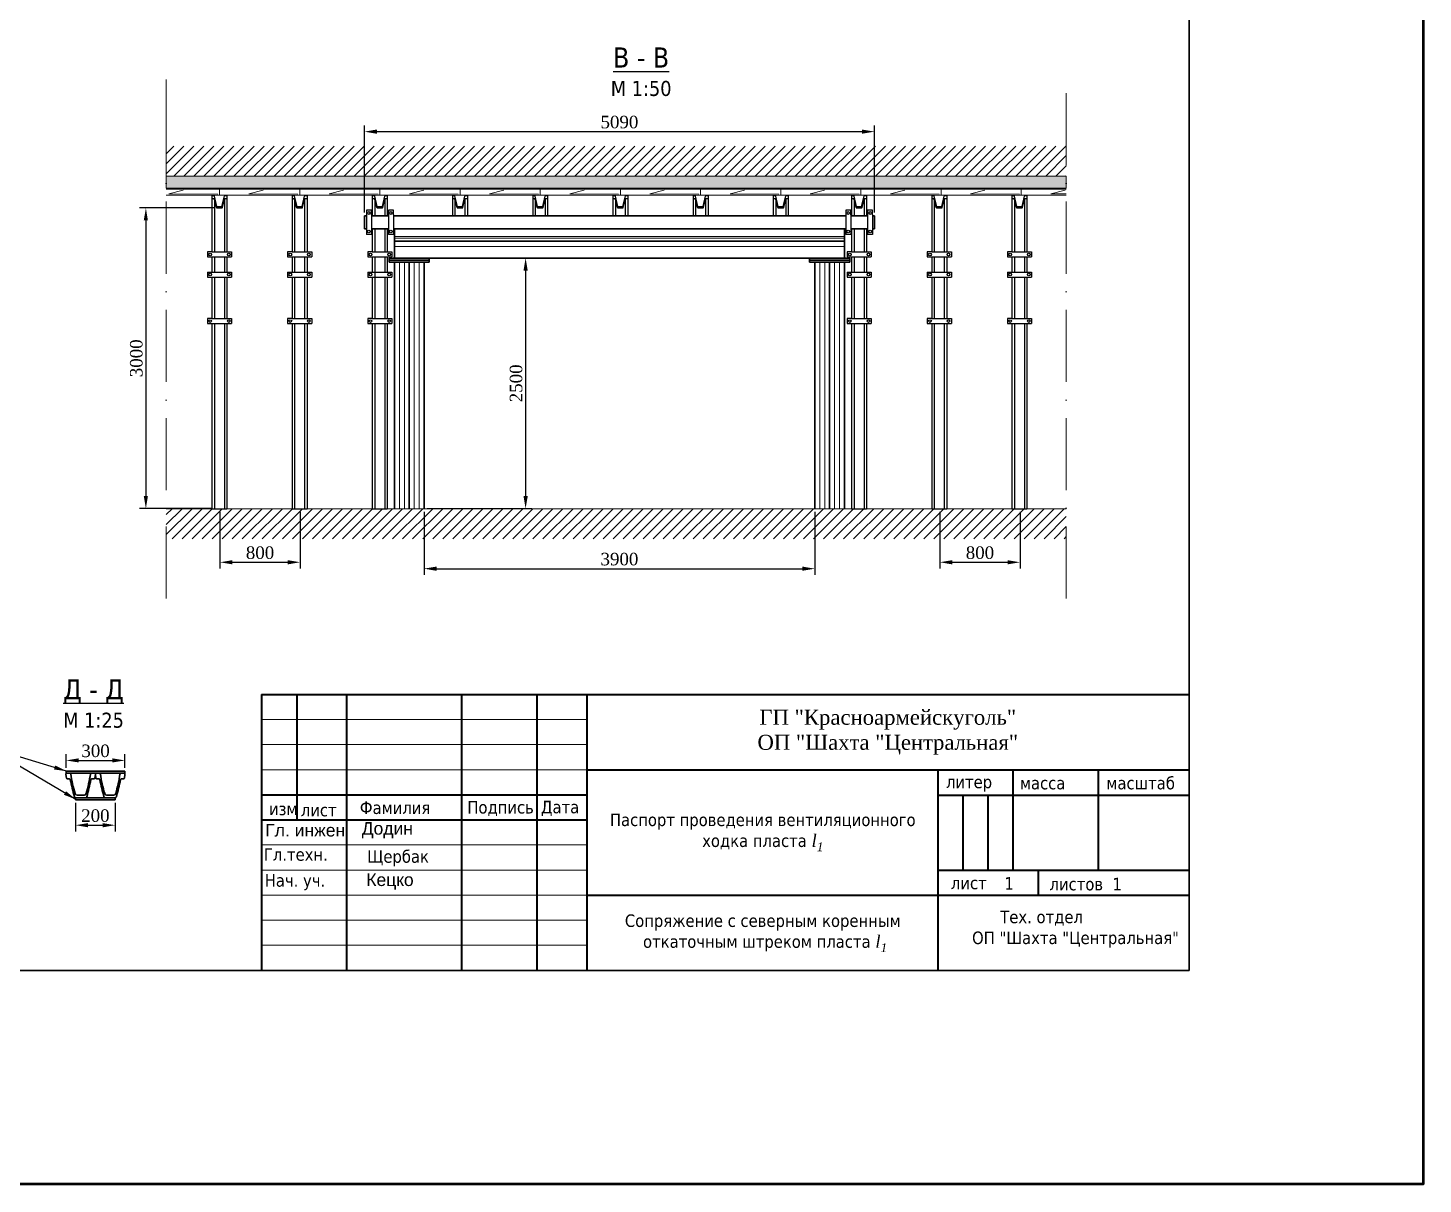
# Model space of a CAD drawing. Header units: millimetres. Extents: x -46762 to 217101, y -107409 to 31524.
# Drawn here: x 114280 to 128201, y -97237 to -85703 of the extents above; entities that cross this region are included whole.
import ezdxf

# ---------------------------------------------------------------- set-up
doc = ezdxf.new("R2010")
doc.units = ezdxf.units.MM
doc.linetypes.add('ACAD_ISO10W100', pattern=[18, 12, -3, 0, -3])
doc.styles.get("Standard").update_dxf_attribs({"font": 'TIMES.TTF'})
doc.dimstyles.new('ISO-25', dxfattribs={"dimscale": 50, "dimtxt": 2.5, "dimasz": 2.5, "dimexe": 1.25, "dimexo": 0.625, "dimtad": 1, "dimdec": 0, "dimtxsty": 'Standard', "dimcen": 2.5, "dimadec": 0, "dimazin": 0, "dimtfac": 1, "dimtdec": 0, "dimtmove": 0, "dimatfit": 3, "dimfxl": 1, "dimarcsym": 0})
pattern_1 = [(45, (36097.01, -33821.17), (-50, 50), [])]

# ---------------------------------------------------------------- blocks, each defined once
blk = doc.blocks.new('*D369')
at = {"color": 0, "lineweight": -2}
for p, q in [((118232, -90531), (118232, -91160)), ((122132, -90531), (122132, -91160)), ((118357, -91098), (122007, -91098))]:
    blk.add_line(p, q, dxfattribs=at)
at = {"color": 0, "lineweight": 0}
for points in [[(118357, -91077), (118357, -91119), (118232, -91098)], [(122007, -91077), (122007, -91119), (122132, -91098)]]:
    blk.add_solid(points, dxfattribs=at)
at = {"layer": 'Defpoints', "color": 0, "lineweight": 0}
for p in [(118232, -90499), (122132, -90499), (122132, -91098)]:
    blk.add_point(p, dxfattribs=at)
at = {"color": 0, "lineweight": 0, "insert": (120182, -91003), "char_height": 125, "attachment_point": 5}
blk.add_mtext('3900', dxfattribs=at)
blk = doc.blocks.new('*D370')
at = {"color": 0, "lineweight": -2}
for p, q in [((117637, -87546), (117637, -86676)), ((122727, -87546), (122727, -86676)), ((117762, -86738), (122602, -86738))]:
    blk.add_line(p, q, dxfattribs=at)
at = {"color": 0, "lineweight": 0}
for points in [[(117762, -86717), (117762, -86759), (117637, -86738)], [(122602, -86717), (122602, -86759), (122727, -86738)]]:
    blk.add_solid(points, dxfattribs=at)
at = {"layer": 'Defpoints', "color": 0, "lineweight": 0}
for p in [(122727, -86738), (117637, -87577), (122727, -87577)]:
    blk.add_point(p, dxfattribs=at)
at = {"color": 0, "lineweight": 0, "insert": (120182, -86643), "char_height": 125, "attachment_point": 5}
blk.add_mtext('5090', dxfattribs=at)
blk = doc.blocks.new('*D371')
at = {"color": 0, "lineweight": -2}
for p, q in [((118316, -87999), (119309, -87999)), ((119246, -88124), (119246, -90374)), ((118263, -90499), (119309, -90499))]:
    blk.add_line(p, q, dxfattribs=at)
at = {"color": 0, "lineweight": 0}
for points in [[(119225, -88124), (119267, -88124), (119246, -87999)], [(119225, -90374), (119267, -90374), (119246, -90499)]]:
    blk.add_solid(points, dxfattribs=at)
at = {"layer": 'Defpoints', "color": 0, "lineweight": 0}
for p in [(118285, -87999), (118232, -90499), (119246, -90499)]:
    blk.add_point(p, dxfattribs=at)
at = {"color": 0, "lineweight": 0, "insert": (119151, -89249), "char_height": 125, "attachment_point": 5, "rotation": 90}
blk.add_mtext('2500', dxfattribs=at)
blk = doc.blocks.new('*D372')
at = {"color": 0, "lineweight": -2}
for p, q in [((116136, -87499), (115394, -87499)), ((115457, -87624), (115457, -90374)), ((116110, -90499), (115394, -90499))]:
    blk.add_line(p, q, dxfattribs=at)
at = {"color": 0, "lineweight": 0}
for points in [[(115436, -87624), (115477, -87624), (115457, -87499)], [(115436, -90374), (115477, -90374), (115457, -90499)]]:
    blk.add_solid(points, dxfattribs=at)
at = {"layer": 'Defpoints', "color": 0, "lineweight": 0}
for p in [(116167, -87499), (115457, -90499), (116141, -90499)]:
    blk.add_point(p, dxfattribs=at)
at = {"color": 0, "lineweight": 0, "insert": (115362, -88999), "char_height": 125, "attachment_point": 5, "rotation": 90}
blk.add_mtext('3000', dxfattribs=at)
blk = doc.blocks.new('*D362')
at = {"color": 0, "lineweight": -2}
for p, q in [((116196, -90531), (116196, -91096)), ((116996, -90531), (116996, -91096)), ((116321, -91034), (116871, -91034))]:
    blk.add_line(p, q, dxfattribs=at)
at = {"color": 0, "lineweight": 0}
for points in [[(116321, -91013), (116321, -91055), (116196, -91034)], [(116871, -91013), (116871, -91055), (116996, -91034)]]:
    blk.add_solid(points, dxfattribs=at)
at = {"layer": 'Defpoints', "color": 0, "lineweight": 0}
for p in [(116196, -90499), (116996, -90499), (116996, -91034)]:
    blk.add_point(p, dxfattribs=at)
at = {"color": 0, "lineweight": 0, "insert": (116596, -90939), "char_height": 125, "attachment_point": 5}
blk.add_mtext('800', dxfattribs=at)
blk = doc.blocks.new('*D363')
at = {"color": 0, "lineweight": -2}
for p, q in [((123379, -90531), (123379, -91096)), ((124179, -90531), (124179, -91096)), ((123504, -91034), (124054, -91034))]:
    blk.add_line(p, q, dxfattribs=at)
at = {"color": 0, "lineweight": 0}
for points in [[(123504, -91013), (123504, -91055), (123379, -91034)], [(124054, -91013), (124054, -91055), (124179, -91034)]]:
    blk.add_solid(points, dxfattribs=at)
at = {"layer": 'Defpoints', "color": 0, "lineweight": 0}
for p in [(123379, -90499), (124179, -90499), (124179, -91034)]:
    blk.add_point(p, dxfattribs=at)
at = {"color": 0, "lineweight": 0, "insert": (123779, -90939), "char_height": 125, "attachment_point": 5}
blk.add_mtext('800', dxfattribs=at)
blk = doc.blocks.new('*D384')
at = {"color": 0, "lineweight": -2}
for p, q in [((114661, -93085), (114661, -92948)), ((115248, -93085), (115248, -92948)), ((114786, -93011), (115123, -93011))]:
    blk.add_line(p, q, dxfattribs=at)
at = {"color": 0, "lineweight": 0}
for points in [[(114786, -92990), (114786, -93031), (114661, -93011)], [(115123, -92990), (115123, -93031), (115248, -93011)]]:
    blk.add_solid(points, dxfattribs=at)
at = {"layer": 'Defpoints', "color": 0, "lineweight": 0}
for p in [(114661, -93117), (115248, -93011), (115248, -93117)]:
    blk.add_point(p, dxfattribs=at)
at = {"color": 0, "lineweight": 0, "insert": (114955, -92916), "char_height": 125, "attachment_point": 5}
blk.add_mtext('300', dxfattribs=at)
blk = doc.blocks.new('*D385')
at = {"color": 0, "lineweight": -2}
for p, q in [((114756, -93434), (114756, -93720)), ((115151, -93434), (115151, -93720)), ((114881, -93657), (115026, -93657))]:
    blk.add_line(p, q, dxfattribs=at)
at = {"color": 0, "lineweight": 0}
for points in [[(114881, -93636), (114881, -93678), (114756, -93657)], [(115026, -93636), (115026, -93678), (115151, -93657)]]:
    blk.add_solid(points, dxfattribs=at)
at = {"layer": 'Defpoints', "color": 0, "lineweight": 0}
for p in [(114756, -93403), (115151, -93403), (115151, -93657)]:
    blk.add_point(p, dxfattribs=at)
at = {"color": 0, "lineweight": 0, "insert": (114953, -93562), "char_height": 125, "attachment_point": 5}
blk.add_mtext('200', dxfattribs=at)

msp = doc.modelspace()

# ---------------------------------------------------------------- hatches: boundary and pattern name
at = {"lineweight": 15}
h = msp.add_hatch(dxfattribs=at)
h.set_pattern_fill('JIS_WOOD', scale=100, style=0)
h.set_pattern_definition(pattern_1)
h.paths.add_polyline_path([(115660.14, -86882.4), (124640.69, -86882.4), (124640.69, -87182.4), (115660.14, -87182.4)])
h = msp.add_hatch(dxfattribs=at)
h.set_pattern_fill('GRAVEL', scale=10, style=0)
h.set_pattern_definition([(228.0128, (36279.893, -33567.17), (-2032.0017266, -2286.002809), [34.1721, -3383.05]), (184.9697, (36257.033, -33592.569), (3048.0049306, 253.9982075), [58.6405, -5805.4]), (132.5104, (36198.613, -33597.649), (2539.9981518, -2794.0027292), [41.3482, -4093.47]), (267.2737, (36099.553, -33661.149), (253.9988971, 5079.9983653), [53.4005, -5286.64]), (292.8337, (36097.013, -33714.489), (-1270.0036056, 3048.001733), [52.3634, -5183.98]), (357.2737, (36117.333, -33762.749), (-5079.9983653, 253.9988971), [53.4005, -5286.64]), (37.6942, (36170.6725, -33765.289), (-3302.0020861, -2539.9977357), [70.6194, -6991.31]), (72.2553, (36226.5525, -33722.109), (1778.00355655, 5588.0016206), [66.672, -6600.53]), (121.4296, (36246.873, -33658.609), (-2032.0005235, 3301.996116), [53.5813, -5304.55]), (175.2364, (36218.933, -33612.89), (2793.9978053, -253.9976163), [61.1713, -2997.39]), (222.3974, (36157.9725, -33607.809), (-3048.0000917, -2793.99636506), [79.1078, -7831.68]), (138.8141, (36351.013, -33663.69), (-1777.9988674, 1523.9976557), [27.0005, -2673.06]), (171.4692, (36330.693, -33645.909), (3301.9949596, -508.00128), [51.3682, -5085.46]), (225, (36279.9, -33638.29), (-5e-14, -253.99983), [35.9209, -323.289]), (203.1986, (36262.113, -33607.81), (1270.004283, 508.002227), [19.3441, -1915.06]), (291.8014, (36244.333, -33615.43), (-254.000178, 762.00049), [27.3566, -1340.48]), (30.9638, (36254.493, -33640.83), (761.999195, 508.000396), [44.432, -1436.63]), (161.5651, (36292.59, -33617.97), (508.00023, -253.99962), [32.1287, -771.09]), (16.3895, (36097.013, -33615.429), (2540.0014014, 761.998415), [45.0088, -4455.88]), (70.3462, (36140.193, -33602.73), (-1015.997169, -2793.9960489), [37.7599, -3738.22]), (293.1986, (36292.593, -33567.17), (-508.002227, 1270.004283), [38.688, -1895.72]), (343.6105, (36307.833, -33602.729), (-2540.0014014, 761.998415), [45.0088, -4455.88]), (339.444, (36097.013, -33772.91), (-1270.001576, 507.999384), [43.4035, -2126.77]), (294.7751, (36137.653, -33788.15), (-1269.9970404, 2793.9987026), [36.3672, -3600.36]), (66.8014, (36295.133, -33821.17), (508.002227, 1270.004283), [38.688, -1895.72]), (17.354, (36310.373, -33785.609), (-3302.0001782, -1015.9984676), [42.5783, -4215.24]), (69.444, (36170.673, -33821.17), (-507.999384, -1270.001576), [21.7018, -2148.48]), (101.3099, (36279.893, -33821.17), (-253.998746, 1015.996746), [12.9515, -1282.2]), (165.9638, (36277.35, -33808.47), (762.000535, -253.99956), [52.3634, -994.905]), (186.009, (36226.553, -33795.769), (2539.9962544, 253.9994069), [48.5267, -4804.14]), (303.6901, (36254.49, -33663.69), (-254.000087, 507.99951), [36.6324, -879.178]), (353.1572, (36274.813, -33694.169), (4318.0017857, -508.0022752), [63.9557, -6331.6]), (60.9454, (36338.313, -33701.79), (-1015.9976366, -1777.995761), [26.1508, -2588.94]), (90, (36351, -33678.93), (-254, 254), [15.24, -238.76]), (120.2564, (36221.473, -33788.15), (1015.9978467, -1777.9991032), [35.2867, -3493.39]), (48.0128, (36203.693, -33757.67), (2032.0017266, 2286.002809), [68.3443, -3348.88]), (0, (36249.4, -33706.87), (254, 254), [66.04, -187.96]), (325.3048, (36315.453, -33706.87), (-2539.995599, 1778.000169), [40.161, -3975.93]), (254.0546, (36348.473, -33729.73), (-254.000648, -1016.00242), [36.9829, -1812.17]), (207.646, (36338.313, -33765.289), (-4825.9983049, -2540.0015975), [60.2145, -5961.25]), (175.4261, (36284.973, -33793.229), (-3302.0007605, 253.9987711), [63.7029, -6306.58]), (175.4261, (36284.973, -33793.229), (-3302.0007605, 253.9987711), [63.7029, -6306.58])])
h.paths.add_polyline_path([(115660.14, -87302.4), (124640.69, -87302.4), (124640.69, -87182.4), (115660.14, -87182.4)])
h = msp.add_hatch(dxfattribs=at)
h.set_pattern_fill('JIS_WOOD', scale=100, style=0)
h.set_pattern_definition(pattern_1)
h.paths.add_polyline_path([(115660.14, -90799.31), (115660.14, -90499.31), (120182.2, -90499.31), (124640.69, -90499.31), (124640.69, -90799.31), (120182.2, -90799.31)])

# ---------------------------------------------------------------- linework, layer by layer
at = {"color": 7, "lineweight": 30}
for p, q in [((125867.66, -95107.32), (125867.66, -79523.9)), ((117657.58, -87577.31), (117637.32, -87577.31)), ((117637.32, -87577.31), (117637.32, -87707.31)), ((117876.27, -87577.31), (117707.58, -87577.31)), ((117937.32, -87577.31), (117926.27, -87577.31)), ((117937.32, -87577.31), (122132.2, -87577.31)), ((122439.94, -87577.31), (122132.2, -87577.31)), ((122658.63, -87577.31), (122489.94, -87577.31)), ((122727.08, -87577.31), (122708.63, -87577.31)), ((122727.08, -87577.31), (122727.08, -87707.31)), ((117657.58, -87707.31), (117637.32, -87707.31)), ((117876.27, -87707.31), (117707.58, -87707.31)), ((118232.2, -87707.31), (117926.27, -87707.31)), ((117937.32, -87707.31), (117937.32, -87999.31)), ((118232.2, -87830.31), (117937.32, -87830.31)), ((118232.2, -87707.31), (122132.2, -87707.31)), ((118232.2, -87830.31), (122132.2, -87830.31)), ((122439.94, -87707.31), (122132.2, -87707.31)), ((122427.08, -87830.31), (122132.2, -87830.31)), ((122427.08, -87707.31), (122427.08, -87999.31)), ((122658.63, -87707.31), (122489.94, -87707.31)), ((122727.08, -87707.31), (122708.63, -87707.31)), ((117937.32, -87999.31), (117884.82, -87999.31)), ((117884.82, -87999.31), (117884.82, -88019.31)), ((117884.82, -88019.31), (118284.82, -88019.31)), ((117884.82, -88019.31), (117884.82, -88039.31)), ((117884.82, -88039.31), (118284.82, -88039.31)), ((118232.2, -87999.31), (117937.32, -87999.31)), ((117937.32, -88039.31), (117937.32, -90499.31)), ((118084.72, -88039.31), (118084.72, -90499.31)), ((118232.2, -87999.31), (122132.2, -87999.31)), ((118232.2, -88039.31), (118232.2, -90499.31)), ((118284.82, -88019.31), (118284.82, -87999.31)), ((118284.82, -88039.31), (118284.82, -88019.31)), ((122132.2, -87999.31), (122079.7, -87999.31)), ((122079.7, -87999.31), (122079.7, -88019.31)), ((122079.7, -88019.31), (122479.7, -88019.31)), ((122079.7, -88019.31), (122079.7, -88039.31)), ((122079.7, -88039.31), (122479.7, -88039.31)), ((122479.7, -87999.31), (122132.2, -87999.31)), ((122132.2, -88039.31), (122132.2, -90499.31)), ((122279.59, -88039.31), (122279.59, -90499.31)), ((122427.08, -88039.31), (122427.08, -90499.31)), ((122479.7, -88019.31), (122479.7, -87999.31)), ((122479.7, -88039.31), (122479.7, -88019.31)), ((114661.02, -93136.54), (114661.02, -93116.54)), ((114661.02, -93116.54), (115248.13, -93116.54)), ((115248.13, -93136.54), (115248.13, -93116.54)), ((114658.21, -93150), (114663.63, -93186.22)), ((114661.02, -93136.54), (115248.13, -93136.54)), ((114695.83, -93136.54), (114670.12, -93136.54)), ((114692.59, -93194.54), (114673.49, -93194.54)), ((114941.27, -93136.54), (114915.56, -93136.54)), ((114937.9, -93194.54), (114918.79, -93194.54)), ((114953.18, -93150), (114947.76, -93186.22)), ((114953.18, -93150), (114958.6, -93186.22)), ((114990.8, -93136.54), (114965.09, -93136.54)), ((114987.56, -93194.54), (114968.46, -93194.54)), ((115236.24, -93136.54), (115210.53, -93136.54)), ((115232.87, -93194.54), (115213.76, -93194.54)), ((115248.15, -93150), (115242.73, -93186.22)), ((114855.98, -93382.54), (114755.41, -93382.54)), ((114755.7, -93402.53), (114755.7, -93382.53)), ((114755.7, -93382.53), (115151.24, -93382.53)), ((114755.7, -93402.53), (115151.24, -93402.53)), ((114841.39, -93356.54), (114770, -93356.54)), ((115150.95, -93382.54), (115050.38, -93382.54)), ((115136.36, -93356.54), (115064.97, -93356.54)), ((115151.24, -93402.53), (115151.24, -93382.53)), ((103736.42, -95107.32), (125867.66, -95107.32))]:
    msp.add_line(p, q, dxfattribs=at)
at = {"color": 7, "linetype": 'ACAD_ISO10W100', "lineweight": 0, "ltscale": 60}
for p, q in [((115660.14, -91395.58), (115660.14, -86217.28)), ((124640.69, -91395.58), (124640.69, -86217.28))]:
    msp.add_line(p, q, dxfattribs=at)
at = {"color": 7, "lineweight": 15}
for p, q in [((115660.14, -87182.4), (115660.14, -86217.28)), ((115660.14, -87182.4), (124640.69, -87182.4)), ((115660.14, -87302.4), (115660.14, -87182.4)), ((124640.69, -87302.4), (124640.69, -87182.4)), ((115660.14, -87302.4), (124640.69, -87302.4)), ((117707.58, -87535.99), (117716.27, -87535.99)), ((117865.77, -87535.99), (117876.27, -87535.99)), ((122489.94, -87535.99), (122498.63, -87535.99)), ((122648.13, -87535.99), (122658.63, -87535.99)), ((117707.58, -87562.99), (117716.27, -87562.99)), ((117865.77, -87562.99), (117876.27, -87562.99)), ((122489.94, -87562.99), (122498.63, -87562.99)), ((122648.13, -87562.99), (122658.63, -87562.99)), ((117707.58, -87721.49), (117716.27, -87721.49)), ((117707.58, -87748.49), (117716.27, -87748.49)), ((117865.77, -87721.49), (117876.27, -87721.49)), ((117865.77, -87748.49), (117876.27, -87748.49)), ((118232.2, -87784.31), (117937.32, -87784.31)), ((118232.2, -87799.31), (117937.32, -87799.31)), ((118232.2, -87784.31), (122132.2, -87784.31)), ((118232.2, -87799.31), (122132.2, -87799.31)), ((122427.08, -87784.31), (122132.2, -87784.31)), ((122427.08, -87799.31), (122132.2, -87799.31)), ((122489.94, -87721.49), (122498.63, -87721.49)), ((122489.94, -87748.49), (122498.63, -87748.49)), ((122648.13, -87721.49), (122658.63, -87721.49)), ((122648.13, -87748.49), (122658.63, -87748.49)), ((118232.2, -87882.31), (117937.32, -87882.31)), ((118232.2, -87882.31), (122132.2, -87882.31)), ((122427.08, -87882.31), (122132.2, -87882.31)), ((117985.88, -88039.31), (117985.88, -90499.31)), ((118036.16, -88039.31), (118036.16, -90499.31)), ((118133.36, -88039.31), (118133.36, -90499.31)), ((118183.65, -88039.31), (118183.65, -90499.31)), ((122180.75, -88039.31), (122180.75, -90499.31)), ((122231.04, -88039.31), (122231.04, -90499.31)), ((122328.24, -88039.31), (122328.24, -90499.31)), ((122378.52, -88039.31), (122378.52, -90499.31)), ((120182.2, -90499.31), (115660.14, -90499.31)), ((120182.2, -90499.31), (124640.69, -90499.31))]:
    msp.add_line(p, q, dxfattribs=at)
for p, q in [((116116.27, -87376.31), (116116.27, -87405.31)), ((116116.27, -87376.31), (116135.27, -87376.31)), ((116116.27, -87405.31), (116136.27, -87405.31)), ((116116.27, -87405.31), (116116.27, -87938.31)), ((116165.72, -87486.31), (116141.11, -87380.95)), ((116141.27, -87410.31), (116141.27, -87938.31)), ((116161.27, -87493.31), (116141.27, -87410.31)), ((116216.32, -87486.31), (116240.93, -87380.95)), ((116220.77, -87493.31), (116240.77, -87410.31)), ((116240.77, -87410.31), (116240.77, -87938.31)), ((116245.77, -87405.31), (116265.77, -87405.31)), ((116246.77, -87376.31), (116265.77, -87376.31)), ((116265.77, -87376.31), (116265.77, -87405.31)), ((116265.77, -87405.31), (116265.77, -87938.31)), ((116916.27, -87376.31), (116916.27, -87405.31)), ((116916.27, -87376.31), (116935.27, -87376.31)), ((116916.27, -87405.31), (116936.27, -87405.31)), ((116916.27, -87405.31), (116916.27, -87938.31)), ((116965.72, -87486.31), (116941.11, -87380.95)), ((116941.27, -87410.31), (116941.27, -87938.31)), ((116961.27, -87493.31), (116941.27, -87410.31)), ((117016.32, -87486.31), (117040.93, -87380.95)), ((117020.77, -87493.31), (117040.77, -87410.31)), ((117040.77, -87410.31), (117040.77, -87938.31)), ((117045.77, -87405.31), (117065.77, -87405.31)), ((117046.77, -87376.31), (117065.77, -87376.31)), ((117065.77, -87376.31), (117065.77, -87405.31)), ((117065.77, -87405.31), (117065.77, -87938.31)), ((117716.27, -87376.31), (117716.27, -87405.31)), ((117716.27, -87376.31), (117735.27, -87376.31)), ((117716.27, -87405.31), (117736.27, -87405.31)), ((117716.27, -87405.31), (117716.27, -87577.31)), ((117765.72, -87486.31), (117741.11, -87380.95)), ((117741.27, -87410.31), (117741.27, -87577.31)), ((117761.27, -87493.31), (117741.27, -87410.31)), ((117816.32, -87486.31), (117840.93, -87380.95)), ((117820.77, -87493.31), (117840.77, -87410.31)), ((117840.77, -87410.31), (117840.77, -87577.31)), ((117845.77, -87405.31), (117865.77, -87405.31)), ((117846.77, -87376.31), (117865.77, -87376.31)), ((117865.77, -87376.31), (117865.77, -87405.31)), ((117865.77, -87405.31), (117865.77, -87577.31)), ((118516.27, -87376.31), (118516.27, -87405.31)), ((118516.27, -87376.31), (118535.27, -87376.31)), ((118516.27, -87405.31), (118536.27, -87405.31)), ((118516.27, -87405.31), (118516.27, -87577.31)), ((118565.72, -87486.31), (118541.11, -87380.95)), ((118541.27, -87410.31), (118541.27, -87577.31)), ((118561.27, -87493.31), (118541.27, -87410.31)), ((118616.32, -87486.31), (118640.93, -87380.95)), ((118620.77, -87493.31), (118640.77, -87410.31)), ((118640.77, -87410.31), (118640.77, -87577.31)), ((118645.77, -87405.31), (118665.77, -87405.31)), ((118646.77, -87376.31), (118665.77, -87376.31)), ((118665.77, -87376.31), (118665.77, -87405.31)), ((118665.77, -87405.31), (118665.77, -87577.31)), ((119316.27, -87376.31), (119316.27, -87405.31)), ((119316.27, -87376.31), (119335.27, -87376.31)), ((119316.27, -87405.31), (119336.27, -87405.31)), ((119316.27, -87405.31), (119316.27, -87577.31)), ((119365.72, -87486.31), (119341.11, -87380.95)), ((119341.27, -87410.31), (119341.27, -87577.31)), ((119361.27, -87493.31), (119341.27, -87410.31)), ((119416.32, -87486.31), (119440.93, -87380.95)), ((119420.77, -87493.31), (119440.77, -87410.31)), ((119440.77, -87410.31), (119440.77, -87577.31)), ((119445.77, -87405.31), (119465.77, -87405.31)), ((119446.77, -87376.31), (119465.77, -87376.31)), ((119465.77, -87376.31), (119465.77, -87405.31)), ((119465.77, -87405.31), (119465.77, -87577.31)), ((120116.27, -87376.31), (120116.27, -87405.31)), ((120116.27, -87376.31), (120135.27, -87376.31)), ((120116.27, -87405.31), (120136.27, -87405.31)), ((120116.27, -87405.31), (120116.27, -87577.31)), ((120165.72, -87486.31), (120141.11, -87380.95)), ((120141.27, -87410.31), (120141.27, -87577.31)), ((120161.27, -87493.31), (120141.27, -87410.31)), ((120216.32, -87486.31), (120240.93, -87380.95)), ((120220.77, -87493.31), (120240.77, -87410.31)), ((120240.77, -87410.31), (120240.77, -87577.31)), ((120245.77, -87405.31), (120265.77, -87405.31)), ((120246.77, -87376.31), (120265.77, -87376.31)), ((120265.77, -87376.31), (120265.77, -87405.31)), ((120265.77, -87405.31), (120265.77, -87577.31)), ((120916.27, -87376.31), (120916.27, -87405.31)), ((120916.27, -87376.31), (120935.27, -87376.31)), ((120916.27, -87405.31), (120936.27, -87405.31)), ((120916.27, -87405.31), (120916.27, -87577.31)), ((120965.72, -87486.31), (120941.11, -87380.95)), ((120941.27, -87410.31), (120941.27, -87577.31)), ((120961.27, -87493.31), (120941.27, -87410.31)), ((121016.32, -87486.31), (121040.93, -87380.95)), ((121020.77, -87493.31), (121040.77, -87410.31)), ((121040.77, -87410.31), (121040.77, -87577.31)), ((121045.77, -87405.31), (121065.77, -87405.31)), ((121046.77, -87376.31), (121065.77, -87376.31)), ((121065.77, -87376.31), (121065.77, -87405.31)), ((121065.77, -87405.31), (121065.77, -87577.31)), ((121716.27, -87376.31), (121716.27, -87405.31)), ((121716.27, -87376.31), (121735.27, -87376.31)), ((121716.27, -87405.31), (121736.27, -87405.31)), ((121716.27, -87405.31), (121716.27, -87577.31)), ((121765.72, -87486.31), (121741.11, -87380.95)), ((121741.27, -87410.31), (121741.27, -87577.31)), ((121761.27, -87493.31), (121741.27, -87410.31)), ((121816.32, -87486.31), (121840.93, -87380.95)), ((121820.77, -87493.31), (121840.77, -87410.31)), ((121840.77, -87410.31), (121840.77, -87577.31)), ((121845.77, -87405.31), (121865.77, -87405.31)), ((121846.77, -87376.31), (121865.77, -87376.31)), ((121865.77, -87376.31), (121865.77, -87405.31)), ((121865.77, -87405.31), (121865.77, -87577.31)), ((122498.63, -87376.31), (122498.63, -87405.31)), ((122498.63, -87376.31), (122517.63, -87376.31)), ((122498.63, -87405.31), (122518.63, -87405.31)), ((122498.63, -87405.31), (122498.63, -87577.31)), ((122548.08, -87486.31), (122523.47, -87380.95)), ((122523.63, -87410.31), (122523.63, -87577.31)), ((122543.63, -87493.31), (122523.63, -87410.31)), ((122598.68, -87486.31), (122623.29, -87380.95)), ((122603.13, -87493.31), (122623.13, -87410.31)), ((122623.13, -87410.31), (122623.13, -87577.31)), ((122628.13, -87405.31), (122648.13, -87405.31)), ((122629.13, -87376.31), (122648.13, -87376.31)), ((122648.13, -87376.31), (122648.13, -87405.31)), ((122648.13, -87405.31), (122648.13, -87577.31)), ((123298.63, -87376.31), (123298.63, -87405.31)), ((123298.63, -87376.31), (123317.63, -87376.31)), ((123298.63, -87405.31), (123318.63, -87405.31)), ((123298.63, -87405.31), (123298.63, -87938.31)), ((123348.08, -87486.31), (123323.47, -87380.95)), ((123323.63, -87410.31), (123323.63, -87938.31)), ((123343.63, -87493.31), (123323.63, -87410.31)), ((123398.68, -87486.31), (123423.29, -87380.95)), ((123403.13, -87493.31), (123423.13, -87410.31)), ((123423.13, -87410.31), (123423.13, -87938.31)), ((123428.13, -87405.31), (123448.13, -87405.31)), ((123429.13, -87376.31), (123448.13, -87376.31)), ((123448.13, -87376.31), (123448.13, -87405.31)), ((123448.13, -87405.31), (123448.13, -87938.31)), ((124098.63, -87376.31), (124098.63, -87405.31)), ((124098.63, -87376.31), (124117.63, -87376.31)), ((124098.63, -87405.31), (124118.63, -87405.31)), ((124098.63, -87405.31), (124098.63, -87938.31)), ((124148.08, -87486.31), (124123.47, -87380.95)), ((124123.63, -87410.31), (124123.63, -87938.31)), ((124143.63, -87493.31), (124123.63, -87410.31)), ((124198.68, -87486.31), (124223.29, -87380.95)), ((124203.13, -87493.31), (124223.13, -87410.31)), ((124223.13, -87410.31), (124223.13, -87938.31)), ((124228.13, -87405.31), (124248.13, -87405.31)), ((124229.13, -87376.31), (124248.13, -87376.31)), ((124248.13, -87376.31), (124248.13, -87405.31)), ((124248.13, -87405.31), (124248.13, -87938.31)), ((116165.72, -87486.31), (116216.32, -87486.31)), ((116167.27, -87499.31), (116214.77, -87499.31)), ((116965.72, -87486.31), (117016.32, -87486.31)), ((116967.27, -87499.31), (117014.77, -87499.31)), ((117657.58, -87521.99), (117657.58, -87762.49)), ((117707.58, -87521.99), (117657.58, -87521.99)), ((117707.58, -87567.49), (117707.58, -87521.99)), ((117765.72, -87486.31), (117816.32, -87486.31)), ((117767.27, -87499.31), (117814.77, -87499.31)), ((117876.27, -87521.99), (117876.27, -87762.49)), ((117926.27, -87521.99), (117876.27, -87521.99)), ((117926.27, -87567.49), (117926.27, -87521.99)), ((118565.72, -87486.31), (118616.32, -87486.31)), ((118567.27, -87499.31), (118614.77, -87499.31)), ((119365.72, -87486.31), (119416.32, -87486.31)), ((119367.27, -87499.31), (119414.77, -87499.31)), ((120165.72, -87486.31), (120216.32, -87486.31)), ((120167.27, -87499.31), (120214.77, -87499.31)), ((120965.72, -87486.31), (121016.32, -87486.31)), ((120967.27, -87499.31), (121014.77, -87499.31)), ((121765.72, -87486.31), (121816.32, -87486.31)), ((121767.27, -87499.31), (121814.77, -87499.31)), ((122439.94, -87521.99), (122439.94, -87762.49)), ((122489.94, -87521.99), (122439.94, -87521.99)), ((122489.94, -87567.49), (122489.94, -87521.99)), ((122548.08, -87486.31), (122598.68, -87486.31)), ((122549.63, -87499.31), (122597.13, -87499.31)), ((122658.63, -87521.99), (122658.63, -87762.49)), ((122708.63, -87521.99), (122658.63, -87521.99)), ((122708.63, -87567.49), (122708.63, -87521.99)), ((123348.08, -87486.31), (123398.68, -87486.31)), ((123349.63, -87499.31), (123397.13, -87499.31)), ((124148.08, -87486.31), (124198.68, -87486.31)), ((124149.63, -87499.31), (124197.13, -87499.31)), ((117707.58, -87567.49), (117707.58, -87716.99)), ((117926.27, -87567.49), (117926.27, -87716.99)), ((122489.94, -87567.49), (122489.94, -87716.99)), ((122708.63, -87567.49), (122708.63, -87716.99)), ((117707.58, -87762.49), (117657.58, -87762.49)), ((117707.58, -87716.99), (117707.58, -87762.49)), ((117716.27, -87707.31), (117716.27, -87938.31)), ((117741.27, -87707.31), (117741.27, -87938.31)), ((117840.77, -87707.31), (117840.77, -87938.31)), ((117865.77, -87707.31), (117865.77, -87938.31)), ((117926.27, -87762.49), (117876.27, -87762.49)), ((117926.27, -87716.99), (117926.27, -87762.49)), ((122489.94, -87762.49), (122439.94, -87762.49)), ((122489.94, -87716.99), (122489.94, -87762.49)), ((122498.63, -87707.31), (122498.63, -87938.31)), ((122523.63, -87707.31), (122523.63, -87938.31)), ((122623.13, -87707.31), (122623.13, -87938.31)), ((122648.13, -87707.31), (122648.13, -87938.31)), ((122708.63, -87762.49), (122658.63, -87762.49)), ((122708.63, -87716.99), (122708.63, -87762.49)), ((116116.27, -87938.31), (116070.77, -87938.31)), ((116070.77, -87938.31), (116070.77, -87988.31)), ((116116.27, -87938.31), (116265.77, -87938.31)), ((116265.77, -87938.31), (116311.27, -87938.31)), ((116311.27, -87938.31), (116311.27, -87988.31)), ((116916.27, -87938.31), (116870.77, -87938.31)), ((116870.77, -87938.31), (116870.77, -87988.31)), ((116916.27, -87938.31), (117065.77, -87938.31)), ((117065.77, -87938.31), (117111.27, -87938.31)), ((117111.27, -87938.31), (117111.27, -87988.31)), ((117716.27, -87938.31), (117670.77, -87938.31)), ((117670.77, -87938.31), (117670.77, -87988.31)), ((117716.27, -87882.31), (117716.27, -87938.31)), ((117716.27, -87938.31), (117865.77, -87938.31)), ((117840.77, -87882.31), (117840.77, -87938.31)), ((117865.77, -87882.31), (117865.77, -87938.31)), ((117865.77, -87938.31), (117911.27, -87938.31)), ((117911.27, -87938.31), (117911.27, -87988.31)), ((122498.63, -87938.31), (122453.13, -87938.31)), ((122453.13, -87938.31), (122453.13, -87988.31)), ((122498.63, -87882.31), (122498.63, -87938.31)), ((122498.63, -87938.31), (122648.13, -87938.31)), ((122623.13, -87882.31), (122623.13, -87938.31)), ((122648.13, -87882.31), (122648.13, -87938.31)), ((122648.13, -87938.31), (122693.63, -87938.31)), ((122693.63, -87938.31), (122693.63, -87988.31)), ((123298.63, -87938.31), (123253.13, -87938.31)), ((123253.13, -87938.31), (123253.13, -87988.31)), ((123298.63, -87938.31), (123448.13, -87938.31)), ((123448.13, -87938.31), (123493.63, -87938.31)), ((123493.63, -87938.31), (123493.63, -87988.31)), ((124098.63, -87938.31), (124053.13, -87938.31)), ((124053.13, -87938.31), (124053.13, -87988.31)), ((124098.63, -87938.31), (124248.13, -87938.31)), ((124248.13, -87938.31), (124293.63, -87938.31)), ((124293.63, -87938.31), (124293.63, -87988.31)), ((116070.77, -87988.31), (116311.27, -87988.31)), ((116116.27, -87988.31), (116116.27, -88138.31)), ((116116.27, -87988.31), (116116.27, -88138.31)), ((116141.27, -87988.31), (116141.27, -88138.31)), ((116141.27, -87988.31), (116141.27, -88138.31)), ((116240.77, -87988.31), (116240.77, -88138.31)), ((116240.77, -87988.31), (116240.77, -88138.31)), ((116265.77, -87988.31), (116265.77, -88138.31)), ((116265.77, -87988.31), (116265.77, -88138.31)), ((116870.77, -87988.31), (117111.27, -87988.31)), ((116916.27, -87988.31), (116916.27, -88138.31)), ((116916.27, -87988.31), (116916.27, -88138.31)), ((116941.27, -87988.31), (116941.27, -88138.31)), ((116941.27, -87988.31), (116941.27, -88138.31)), ((117040.77, -87988.31), (117040.77, -88138.31)), ((117040.77, -87988.31), (117040.77, -88138.31)), ((117065.77, -87988.31), (117065.77, -88138.31)), ((117065.77, -87988.31), (117065.77, -88138.31)), ((117670.77, -87988.31), (117911.27, -87988.31)), ((117716.27, -87988.31), (117716.27, -88138.31)), ((117716.27, -87988.31), (117716.27, -88138.31)), ((117741.27, -87988.31), (117741.27, -87999.31)), ((117741.27, -87988.31), (117741.27, -88138.31)), ((117741.27, -87988.31), (117741.27, -88188.31)), ((117840.77, -87988.31), (117840.77, -88138.31)), ((117840.77, -87988.31), (117840.77, -88138.31)), ((117865.77, -87988.31), (117865.77, -88138.31)), ((117865.77, -87988.31), (117865.77, -88138.31)), ((122453.13, -87988.31), (122693.63, -87988.31)), ((122498.63, -87988.31), (122498.63, -88138.31)), ((122498.63, -87988.31), (122498.63, -88138.31)), ((122523.63, -87988.31), (122523.63, -87999.31)), ((122523.63, -87988.31), (122523.63, -88138.31)), ((122523.63, -87988.31), (122523.63, -88138.31)), ((122623.13, -87988.31), (122623.13, -88138.31)), ((122623.13, -87988.31), (122623.13, -88138.31)), ((122648.13, -87988.31), (122648.13, -88138.31)), ((122648.13, -87988.31), (122648.13, -88138.31)), ((123253.13, -87988.31), (123493.63, -87988.31)), ((123298.63, -87988.31), (123298.63, -88138.31)), ((123298.63, -87988.31), (123298.63, -88138.31)), ((123323.63, -87988.31), (123323.63, -88138.31)), ((123323.63, -87988.31), (123323.63, -88138.31)), ((123423.13, -87988.31), (123423.13, -88138.31)), ((123423.13, -87988.31), (123423.13, -88138.31)), ((123448.13, -87988.31), (123448.13, -88138.31)), ((123448.13, -87988.31), (123448.13, -88138.31)), ((124053.13, -87988.31), (124293.63, -87988.31)), ((124098.63, -87988.31), (124098.63, -88138.31)), ((124098.63, -87988.31), (124098.63, -88138.31)), ((124123.63, -87988.31), (124123.63, -88138.31)), ((124123.63, -87988.31), (124123.63, -88138.31)), ((124223.13, -87988.31), (124223.13, -88138.31)), ((124223.13, -87988.31), (124223.13, -88138.31)), ((124248.13, -87988.31), (124248.13, -88138.31)), ((124248.13, -87988.31), (124248.13, -88138.31)), ((116070.77, -88138.31), (116311.27, -88138.31)), ((116070.77, -88138.31), (116070.77, -88188.31)), ((116070.77, -88188.31), (116311.27, -88188.31)), ((116116.27, -88188.31), (116116.27, -88602.31)), ((116141.27, -88188.31), (116141.27, -88602.31)), ((116240.77, -88188.31), (116240.77, -88602.31)), ((116265.77, -88188.31), (116265.77, -88602.31)), ((116311.27, -88138.31), (116311.27, -88188.31)), ((116870.77, -88138.31), (117111.27, -88138.31)), ((116870.77, -88138.31), (116870.77, -88188.31)), ((116870.77, -88188.31), (117111.27, -88188.31)), ((116916.27, -88188.31), (116916.27, -88602.31)), ((116941.27, -88188.31), (116941.27, -88602.31)), ((117040.77, -88188.31), (117040.77, -88602.31)), ((117065.77, -88188.31), (117065.77, -88602.31)), ((117111.27, -88138.31), (117111.27, -88188.31)), ((117670.77, -88138.31), (117911.27, -88138.31)), ((117670.77, -88138.31), (117670.77, -88188.31)), ((117670.77, -88188.31), (117911.27, -88188.31)), ((117716.27, -88188.31), (117716.27, -88602.31)), ((117741.27, -88188.31), (117741.27, -88602.31)), ((117840.77, -88188.31), (117840.77, -88602.31)), ((117865.77, -88188.31), (117865.77, -88602.31)), ((117911.27, -88138.31), (117911.27, -88188.31)), ((122453.13, -88138.31), (122693.63, -88138.31)), ((122453.13, -88138.31), (122453.13, -88188.31)), ((122453.13, -88188.31), (122693.63, -88188.31)), ((122498.63, -88188.31), (122498.63, -88602.31)), ((122523.63, -88188.31), (122523.63, -88602.31)), ((122623.13, -88188.31), (122623.13, -88602.31)), ((122648.13, -88188.31), (122648.13, -88602.31)), ((122693.63, -88138.31), (122693.63, -88188.31)), ((123253.13, -88138.31), (123493.63, -88138.31)), ((123253.13, -88138.31), (123253.13, -88188.31)), ((123253.13, -88188.31), (123493.63, -88188.31)), ((123298.63, -88188.31), (123298.63, -88602.31)), ((123323.63, -88188.31), (123323.63, -88602.31)), ((123423.13, -88188.31), (123423.13, -88602.31)), ((123448.13, -88188.31), (123448.13, -88602.31)), ((123493.63, -88138.31), (123493.63, -88188.31)), ((124053.13, -88138.31), (124293.63, -88138.31)), ((124053.13, -88138.31), (124053.13, -88188.31)), ((124053.13, -88188.31), (124293.63, -88188.31)), ((124098.63, -88188.31), (124098.63, -88602.31)), ((124123.63, -88188.31), (124123.63, -88602.31)), ((124223.13, -88188.31), (124223.13, -88602.31)), ((124248.13, -88188.31), (124248.13, -88602.31)), ((124293.63, -88138.31), (124293.63, -88188.31)), ((116070.77, -88602.31), (116070.77, -88652.31)), ((116116.27, -88602.31), (116070.77, -88602.31)), ((116070.77, -88652.31), (116311.27, -88652.31)), ((116116.27, -88602.31), (116265.77, -88602.31)), ((116116.27, -88652.31), (116116.27, -90499.31)), ((116141.27, -88652.31), (116141.27, -90499.31)), ((116240.77, -88652.31), (116240.77, -90499.31)), ((116265.77, -88602.31), (116311.27, -88602.31)), ((116265.77, -88652.31), (116265.77, -90499.31)), ((116311.27, -88602.31), (116311.27, -88652.31)), ((116870.77, -88602.31), (116870.77, -88652.31)), ((116916.27, -88602.31), (116870.77, -88602.31)), ((116870.77, -88652.31), (117111.27, -88652.31)), ((116916.27, -88602.31), (117065.77, -88602.31)), ((116916.27, -88652.31), (116916.27, -90499.31)), ((116941.27, -88652.31), (116941.27, -90499.31)), ((117040.77, -88652.31), (117040.77, -90499.31)), ((117065.77, -88602.31), (117111.27, -88602.31)), ((117065.77, -88652.31), (117065.77, -90499.31)), ((117111.27, -88602.31), (117111.27, -88652.31)), ((117670.77, -88602.31), (117670.77, -88652.31)), ((117716.27, -88602.31), (117670.77, -88602.31)), ((117670.77, -88652.31), (117911.27, -88652.31)), ((117716.27, -88602.31), (117865.77, -88602.31)), ((117716.27, -88652.31), (117716.27, -90499.31)), ((117741.27, -88652.31), (117741.27, -90499.31)), ((117840.77, -88652.31), (117840.77, -90499.31)), ((117865.77, -88602.31), (117911.27, -88602.31)), ((117865.77, -88652.31), (117865.77, -90499.31)), ((117911.27, -88602.31), (117911.27, -88652.31)), ((122453.13, -88602.31), (122453.13, -88652.31)), ((122498.63, -88602.31), (122453.13, -88602.31)), ((122453.13, -88652.31), (122693.63, -88652.31)), ((122498.63, -88602.31), (122648.13, -88602.31)), ((122498.63, -88652.31), (122498.63, -90499.31)), ((122523.63, -88652.31), (122523.63, -90499.31)), ((122623.13, -88652.31), (122623.13, -90499.31)), ((122648.13, -88602.31), (122693.63, -88602.31)), ((122648.13, -88652.31), (122648.13, -90499.31)), ((122693.63, -88602.31), (122693.63, -88652.31)), ((123253.13, -88602.31), (123253.13, -88652.31)), ((123298.63, -88602.31), (123253.13, -88602.31)), ((123253.13, -88652.31), (123493.63, -88652.31)), ((123298.63, -88602.31), (123448.13, -88602.31)), ((123298.63, -88652.31), (123298.63, -90499.31)), ((123323.63, -88652.31), (123323.63, -90499.31)), ((123423.13, -88652.31), (123423.13, -90499.31)), ((123448.13, -88602.31), (123493.63, -88602.31)), ((123448.13, -88652.31), (123448.13, -90499.31)), ((123493.63, -88602.31), (123493.63, -88652.31)), ((124053.13, -88602.31), (124053.13, -88652.31)), ((124098.63, -88602.31), (124053.13, -88602.31)), ((124053.13, -88652.31), (124293.63, -88652.31)), ((124098.63, -88602.31), (124248.13, -88602.31)), ((124098.63, -88652.31), (124098.63, -90499.31)), ((124123.63, -88652.31), (124123.63, -90499.31)), ((124223.13, -88652.31), (124223.13, -90499.31)), ((124248.13, -88602.31), (124293.63, -88602.31)), ((124248.13, -88652.31), (124248.13, -90499.31)), ((124293.63, -88602.31), (124293.63, -88652.31)), ((117716.27, -88702.42), (117716.27, -89452.42)), ((117741.27, -88702.42), (117741.27, -89452.42)), ((117840.77, -88702.42), (117840.77, -89452.42)), ((117865.77, -88702.42), (117865.77, -89452.42)), ((122498.63, -88702.42), (122498.63, -89452.42)), ((122523.63, -88702.42), (122523.63, -89452.42)), ((122623.13, -88702.42), (122623.13, -89452.42)), ((122648.13, -88702.42), (122648.13, -89452.42)), ((116116.27, -90499.31), (116265.77, -90499.31)), ((116916.27, -90499.31), (117065.77, -90499.31)), ((117716.27, -90499.31), (117865.77, -90499.31)), ((122498.63, -90499.31), (122648.13, -90499.31)), ((123298.63, -90499.31), (123448.13, -90499.31)), ((124098.63, -90499.31), (124248.13, -90499.31))]:
    msp.add_line(p, q)
at = {"lineweight": 40}
for p, q in [((116609.51, -92353.94), (116610.32, -95104.77)), ((116610.32, -92354.63), (125860.32, -92354.63)), ((116962.35, -92354.59), (116962.35, -93601.54)), ((117460.99, -95105.4), (117460.99, -92355.4)), ((118610.43, -95105.4), (118610.43, -92355.4)), ((119360.83, -95105.4), (119360.83, -92355.4)), ((119860.34, -95105.4), (119860.34, -92355.4)), ((119858.76, -93103.41), (125858.76, -93103.41)), ((123360.99, -95105.98), (123360.99, -93103.41)), ((124111.33, -94105.98), (124111.33, -93105.98)), ((124961.28, -94105.98), (124961.28, -93105.98)), ((116613.21, -93353.11), (119863.21, -93353.11)), ((123362.98, -93355.81), (125862.98, -93355.81)), ((123610.98, -94105.98), (123610.98, -93355.98)), ((123860.87, -94105.98), (123860.87, -93355.98)), ((116613.21, -93603.7), (119863.21, -93603.7)), ((123362.98, -94106.61), (125862.98, -94106.61)), ((124360.82, -94108.37), (124360.82, -94348.71)), ((119860.54, -94354.07), (125860.54, -94354.07))]:
    msp.add_line(p, q, dxfattribs=at)
at = {"lineweight": 20}
for p, q in [((116613.21, -92602.58), (119863.21, -92602.58)), ((116613.21, -92852.85), (119863.21, -92852.85)), ((116613.21, -93103.13), (119863.21, -93103.13)), ((116613.21, -93854.11), (119863.21, -93854.11)), ((116613.21, -94105.93), (119863.21, -94105.93)), ((116613.21, -94354.78), (119863.21, -94354.78)), ((116613.21, -94604.06), (119863.21, -94604.06)), ((116613.21, -94854.83), (119863.21, -94854.83))]:
    msp.add_line(p, q, dxfattribs=at)
at = {"color": 7, "lineweight": 0}
for p, q in [((114899.19, -93174.81), (114893.57, -93205.96)), ((115194.16, -93174.81), (115188.54, -93205.96))]:
    msp.add_line(p, q, dxfattribs=at)
at = {"color": 3, "lineweight": 50}
msp.add_lwpolyline([(100883.66, -77707.46), (128200.68, -77707.46), (128200.68, -97237.32), (100883.66, -97237.32)], close=True, dxfattribs=at)
at = {"color": 7, "lineweight": 15}
for points in [[(115660.14, -87372.97), (116191.45, -87372.97), (116191.45, -87312.97), (115660.14, -87312.97)], [(116173.42, -87361.26), (115685.77, -87359.3), (115828.74, -87323.09)], [(116191.45, -87312.97), (116191.45, -87372.97), (116991.45, -87372.97), (116991.45, -87312.97), (116191.45, -87312.97)], [(116973.42, -87361.26), (116485.77, -87359.3), (116628.74, -87323.09)], [(116991.45, -87312.97), (116991.45, -87372.97), (117791.45, -87372.97), (117791.45, -87312.97), (116991.45, -87312.97)], [(117773.42, -87361.26), (117285.77, -87359.3), (117428.74, -87323.09)], [(117791.45, -87312.97), (117791.45, -87372.97), (118591.45, -87372.97), (118591.45, -87312.97), (117791.45, -87312.97)], [(118573.42, -87361.26), (118085.77, -87359.3), (118228.74, -87323.09)], [(118591.45, -87312.97), (118591.45, -87372.97), (119391.45, -87372.97), (119391.45, -87312.97), (118591.45, -87312.97)], [(119373.42, -87361.26), (118885.77, -87359.3), (119028.74, -87323.09)], [(119391.45, -87312.97), (119391.45, -87372.97), (120191.45, -87372.97), (120191.45, -87312.97), (119391.45, -87312.97)], [(120173.42, -87361.26), (119685.77, -87359.3), (119828.74, -87323.09)], [(120191.45, -87312.97), (120191.45, -87372.97), (120991.45, -87372.97), (120991.45, -87312.97), (120191.45, -87312.97)], [(120973.42, -87361.26), (120485.77, -87359.3), (120628.74, -87323.09)], [(120991.45, -87312.97), (120991.45, -87372.97), (121791.45, -87372.97), (121791.45, -87312.97), (120991.45, -87312.97)], [(121773.42, -87361.26), (121285.77, -87359.3), (121428.74, -87323.09)], [(121791.45, -87312.97), (121791.45, -87372.97), (122591.45, -87372.97), (122591.45, -87312.97), (121791.45, -87312.97)], [(122573.42, -87361.26), (122085.77, -87359.3), (122228.74, -87323.09)], [(122591.45, -87312.97), (122591.45, -87372.97), (123391.45, -87372.97), (123391.45, -87312.97), (122591.45, -87312.97)], [(123373.42, -87361.26), (122885.77, -87359.3), (123028.74, -87323.09)], [(123391.45, -87312.97), (123391.45, -87372.97), (124191.45, -87372.97), (124191.45, -87312.97), (123391.45, -87312.97)], [(124173.42, -87361.26), (123685.77, -87359.3), (123828.74, -87323.09)], [(124191.45, -87312.97), (124191.45, -87372.97), (124640.69, -87372.97)], [(124640.69, -87312.97), (124191.45, -87312.97)], [(124640.69, -87359.92), (124485.77, -87359.3), (124628.74, -87323.09)]]:
    msp.add_lwpolyline(points, dxfattribs=at)
for centre in [(117682.58, -87549.49), (117901.27, -87549.49), (122464.94, -87549.49), (122683.63, -87549.49), (117682.58, -87734.99), (117901.27, -87734.99), (122464.94, -87734.99), (122683.63, -87734.99), (116098.27, -87963.31), (116283.77, -87963.31), (116898.27, -87963.31), (117083.77, -87963.31), (117698.27, -87963.31), (117883.77, -87963.31), (122480.63, -87963.31), (122666.13, -87963.31), (123280.63, -87963.31), (123466.13, -87963.31), (124080.63, -87963.31), (124266.13, -87963.31), (116098.27, -88163.31), (116283.77, -88163.31), (116898.27, -88163.31), (117083.77, -88163.31), (117698.27, -88163.31), (117883.77, -88163.31), (122480.63, -88163.31), (122666.13, -88163.31), (123280.63, -88163.31), (123466.13, -88163.31), (124080.63, -88163.31), (124266.13, -88163.31), (116098.27, -88627.31), (116283.77, -88627.31), (116898.27, -88627.31), (117083.77, -88627.31), (117698.27, -88627.31), (117883.77, -88627.31), (122480.63, -88627.31), (122666.13, -88627.31), (123280.63, -88627.31), (123466.13, -88627.31), (124080.63, -88627.31), (124266.13, -88627.31)]:
    msp.add_circle(centre, 13.5)
for centre, radius, start, end in [((116135.27, -87382.31), 6, 0, 90), ((116136.27, -87410.31), 5, 0, 90), ((116246.77, -87382.31), 6, 90, 180), ((116245.77, -87410.31), 5, 90, 180), ((116935.27, -87382.31), 6, 0, 90), ((116936.27, -87410.31), 5, 0, 90), ((117046.77, -87382.31), 6, 90, 180), ((117045.77, -87410.31), 5, 90, 180), ((117735.27, -87382.31), 6, 0, 90), ((117736.27, -87410.31), 5, 0, 90), ((117846.77, -87382.31), 6, 90, 180), ((117845.77, -87410.31), 5, 90, 180), ((118535.27, -87382.31), 6, 0, 90), ((118536.27, -87410.31), 5, 0, 90), ((118646.77, -87382.31), 6, 90, 180), ((118645.77, -87410.31), 5, 90, 180), ((119335.27, -87382.31), 6, 0, 90), ((119336.27, -87410.31), 5, 0, 90), ((119446.77, -87382.31), 6, 90, 180), ((119445.77, -87410.31), 5, 90, 180), ((120135.27, -87382.31), 6, 0, 90), ((120136.27, -87410.31), 5, 0, 90), ((120246.77, -87382.31), 6, 90, 180), ((120245.77, -87410.31), 5, 90, 180), ((120935.27, -87382.31), 6, 0, 90), ((120936.27, -87410.31), 5, 0, 90), ((121046.77, -87382.31), 6, 90, 180), ((121045.77, -87410.31), 5, 90, 180), ((121735.27, -87382.31), 6, 0, 90), ((121736.27, -87410.31), 5, 0, 90), ((121846.77, -87382.31), 6, 90, 180), ((121845.77, -87410.31), 5, 90, 180), ((122517.63, -87382.31), 6, 0, 90), ((122518.63, -87410.31), 5, 0, 90), ((122629.13, -87382.31), 6, 90, 180), ((122628.13, -87410.31), 5, 90, 180), ((123317.63, -87382.31), 6, 0, 90), ((123318.63, -87410.31), 5, 0, 90), ((123429.13, -87382.31), 6, 90, 180), ((123428.13, -87410.31), 5, 90, 180), ((124117.63, -87382.31), 6, 0, 90), ((124118.63, -87410.31), 5, 0, 90), ((124229.13, -87382.31), 6, 90, 180), ((124228.13, -87410.31), 5, 90, 180), ((116167.27, -87493.31), 6, 180, 270), ((116214.77, -87493.31), 6, 270, 0), ((116967.27, -87493.31), 6, 180, 270), ((117014.77, -87493.31), 6, 270, 0), ((117767.27, -87493.31), 6, 180, 270), ((117814.77, -87493.31), 6, 270, 0), ((118567.27, -87493.31), 6, 180, 270), ((118614.77, -87493.31), 6, 270, 0), ((119367.27, -87493.31), 6, 180, 270), ((119414.77, -87493.31), 6, 270, 0), ((120167.27, -87493.31), 6, 180, 270), ((120214.77, -87493.31), 6, 270, 0), ((120967.27, -87493.31), 6, 180, 270), ((121014.77, -87493.31), 6, 270, 0), ((121767.27, -87493.31), 6, 180, 270), ((121814.77, -87493.31), 6, 270, 0), ((122549.63, -87493.31), 6, 180, 270), ((122597.13, -87493.31), 6, 270, 0), ((123349.63, -87493.31), 6, 180, 270), ((123397.13, -87493.31), 6, 270, 0), ((124149.63, -87493.31), 6, 180, 270), ((124197.13, -87493.31), 6, 270, 0)]:
    msp.add_arc(centre, radius, start, end)
at = {"color": 7, "lineweight": 30}
for centre, radius, start, end in [((114670.12, -93148.54), 12, 89.405947, 190.017115), ((114673.49, -93184.54), 10, 187.358823, 270.437253), ((114692.59, -93204.54), 10, 11.753122, 90), ((114695.83, -93148.54), 12, 8.189232, 90), ((118524.49, -92367.8), 3912.18, 192.316351, 194.898432), ((116170.76, -92926.44), 1479.56, 188.560365, 196.321285), ((113440.63, -92926.44), 1479.56, 343.678715, 351.439635), ((111086.9, -92367.8), 3912.18, 345.101568, 347.683649), ((114915.56, -93148.54), 12, 90, 171.810768), ((114918.79, -93204.54), 10, 90, 168.246878), ((114937.9, -93184.54), 10, 269.562747, 352.641177), ((114941.27, -93148.54), 12, 349.982885, 90.594053), ((114965.09, -93148.54), 12, 89.405947, 190.017115), ((114968.46, -93184.54), 10, 187.358823, 270.437253), ((114987.56, -93204.54), 10, 11.753122, 90), ((114990.8, -93148.54), 12, 8.189232, 90), ((118819.46, -92367.8), 3912.18, 192.316351, 194.898432), ((116465.73, -92926.44), 1479.56, 188.560365, 196.321285), ((113735.59, -92926.44), 1479.56, 343.678715, 351.439635), ((111381.87, -92367.8), 3912.18, 345.101568, 347.683649), ((115210.53, -93148.54), 12, 90, 171.810768), ((115213.76, -93204.54), 10, 90, 168.246878), ((115232.87, -93184.54), 10, 269.562747, 352.641177), ((115236.24, -93148.54), 12, 349.982885, 90.594053), ((114755.41, -93370.54), 12, 194.760681, 271.39358), ((114770, -93336.54), 20, 196.535218, 273.648603), ((114841.39, -93336.54), 20, 266.351397, 343.464782), ((114855.98, -93370.54), 12, 268.60642, 345.239319), ((115050.38, -93370.54), 12, 194.760681, 271.39358), ((115064.97, -93336.54), 20, 196.535218, 273.648603), ((115136.36, -93336.54), 20, 266.351397, 343.464782), ((115150.95, -93370.54), 12, 268.60642, 345.239319)]:
    msp.add_arc(centre, radius, start, end, dxfattribs=at)

# ---------------------------------------------------------------- texts
for s, insert, char_height, width, attachment_point in [('{\\fTahoma|b0|i0|c204|p34;\\LВ - В\\P\\H0.75x;\\lМ 1:50}', (120398.36, -86141.58), 200, 5998.41, 5), ('{\\fTahoma|b0|i0|c204|p34;\\LД - Д\\P\\H0.75x;\\lМ 1:25}', (114934.61, -92444.06), 200, 5998.41, 5), ('ГП "Красноармейскуголь"\\PОП "Шахта "Центральная"', (122859.55, -92729.41), 150, 5998.41, 5), ('\\A1;{\\fTahoma|b0|i0|c204|p34;Паспорт проведения вентиляционного\\Pходка пласта \\fTimes New Roman|b0|i1|c204|p18;l\\H0.7x;\\S^ 1;}', (121612.1, -93728.6), 125, 3497.78, 5), ('{\\fArial|b0|i0|c204|p34;Гл. инжен}', (116648.07, -93644.68), 125, 781.6449, 1), ('{\\fArial|b0|i0|c204|p34;  Додин}', (117513.46, -93626.08), 125, 1060.803, 1), ('{\\fArial|b0|i0|c204|p34;   Кецко}', (117510.81, -94138.7), 125, 1077.805, 1), ('\\A1;{\\fTahoma|b0|i0|c204|p34;Сопряжение с северным коренным\\P откаточным штреком пласта \\fTimes New Roman|b0|i1|c204|p18;l\\H0.7x;\\S^ 1;}', (121612.1, -94734.84), 125, 3497.78, 5)]:
    msp.add_mtext(s, dxfattribs=dict(insert=insert, char_height=char_height, width=width, attachment_point=attachment_point))
at = {"linetype": 'Continuous', "lineweight": 30, "char_height": 125, "attachment_point": 1}
for s, insert, width in [('{\\fTahoma|b0|i0|c204|p32;литер}', (123439.99, -93163.05), 679.365), ('{\\fTahoma|b0|i0|c204|p32;масса}', (124177.25, -93174.1), 774.78), ('{\\fTahoma|b0|i0|c204|p32;масштаб}', (125039.81, -93174.1), 801.495), ('{\\fTahoma|b0|i0|c204|p32;изм}', (116685.03, -93431.63), 322.785), ('{\\fTahoma|b0|i0|c204|p32;лист}', (117003.16, -93443.23), 469.085), ('{\\fTahoma|b0|i0|c204|p32;Фамилия}', (117591.76, -93420.03), 1119.3), ('{\\fTahoma|b0|i0|c204|p32;Подпись}', (118664.29, -93415.39), 717.56), ('{\\fTahoma|b0|i0|c204|p32;Дата}', (119399.02, -93413.07), 469.085), ('{\\fTahoma|b0|i0|c204|p32;лист}', (123489.33, -94170.85), 685.245), ('{\\fTahoma|b0|i0|c204|p32;листов  1}', (124473.69, -94181.71), 804.89)]:
    msp.add_mtext(s, dxfattribs=dict(at, insert=insert, width=width))
at = {"lineweight": 40, "char_height": 125, "attachment_point": 1}
for s, insert, width in [('{\\fTahoma|b0|i0|c204|p32; Гл.техн.}', (116586.91, -93886.4), 817), ('{\\fTahoma|b0|i0|c204|p32;Щербак}', (117665.26, -93906.51), 652.505), ('{\\fTahoma|b0|i0|c204|p32;      Тех. отдел\\PОП "Шахта "Центральная"}', (123700.43, -94509.37), 2136.3132)]:
    msp.add_mtext(s, dxfattribs=dict(at, insert=insert, width=width))
at = {"linetype": 'Continuous', "lineweight": 40, "insert": (116595.93, -94145.08), "char_height": 125, "width": 787.03, "attachment_point": 1}
msp.add_mtext('{\\fTahoma|b0|i0|c204|p32; Нач. уч.}', dxfattribs=at)
at = {"lineweight": 15, "insert": (124022.96, -94175.34), "char_height": 125, "width": 273.265, "attachment_point": 1}
msp.add_mtext('{\\fTahoma|b0|i0|c204|p32;1}', dxfattribs=at)

# ---------------------------------------------------------------- dimensions: what is measured, and where the dimension line sits
at = {"color": 7, "lineweight": 0}
for base, p1, p2, picture, middle in [((122727.08, -86738.01), (117637.32, -87577.31), (122727.08, -87577.31), '*D370', (120182.2, -86643)), ((116996.46, -91033.85), (116196.46, -90499.31), (116996.46, -90499.31), '*D362', (116596.46, -90939.02)), ((122132.2, -91097.87), (118232.2, -90499.31), (122132.2, -90499.31), '*D369', (120182.2, -91002.86)), ((124178.82, -91033.85), (123378.82, -90499.31), (124178.82, -90499.31), '*D363', (123778.82, -90939.02))]:
    dim = msp.add_linear_dim(base=base, p1=p1, p2=p2, dimstyle='ISO-25', dxfattribs=at)
    dim.commit()
    dim.dimension.update_dxf_attribs({"geometry": picture, "text_midpoint": middle})
for base, p1, p2, picture, middle in [((115456.66, -90499.31), (116167.27, -87499.31), (116141.27, -90499.31), '*D372', (115361.83, -88999.31)), ((119246.24, -90499.31), (118284.82, -87999.31), (118232.2, -90499.31), '*D371', (119151.41, -89249.31))]:
    dim = msp.add_linear_dim(base=base, p1=p1, p2=p2, angle=90, dimstyle='ISO-25', dxfattribs=at)
    dim.commit()
    dim.dimension.update_dxf_attribs({"geometry": picture, "text_midpoint": middle})
for base, p1, p2, text, picture, middle in [((115248.13, -93010.52), (114661.02, -93116.54), (115248.13, -93116.54), '300', '*D384', (114954.57, -92915.69)), ((115151.24, -93657.11), (114755.7, -93402.53), (115151.24, -93402.53), '200', '*D385', (114953.47, -93562.28))]:
    dim = msp.add_linear_dim(base=base, p1=p1, p2=p2, text=text, dimstyle='ISO-25', dxfattribs=at)
    dim.commit()
    dim.dimension.update_dxf_attribs({"geometry": picture, "text_midpoint": middle})

# ---------------------------------------------------------------- leaders
for points in [[(114757.58, -93399.3), (113868.87, -92875.67), (112455.88, -92875.67)], [(114665.88, -93117.67), (113868.87, -92875.67)]]:
    msp.add_leader(points, dimstyle='ISO-25', override={"dimgap": 0.625, "dimtad": 0}, dxfattribs=at)

doc.saveas('drawing.dxf')
